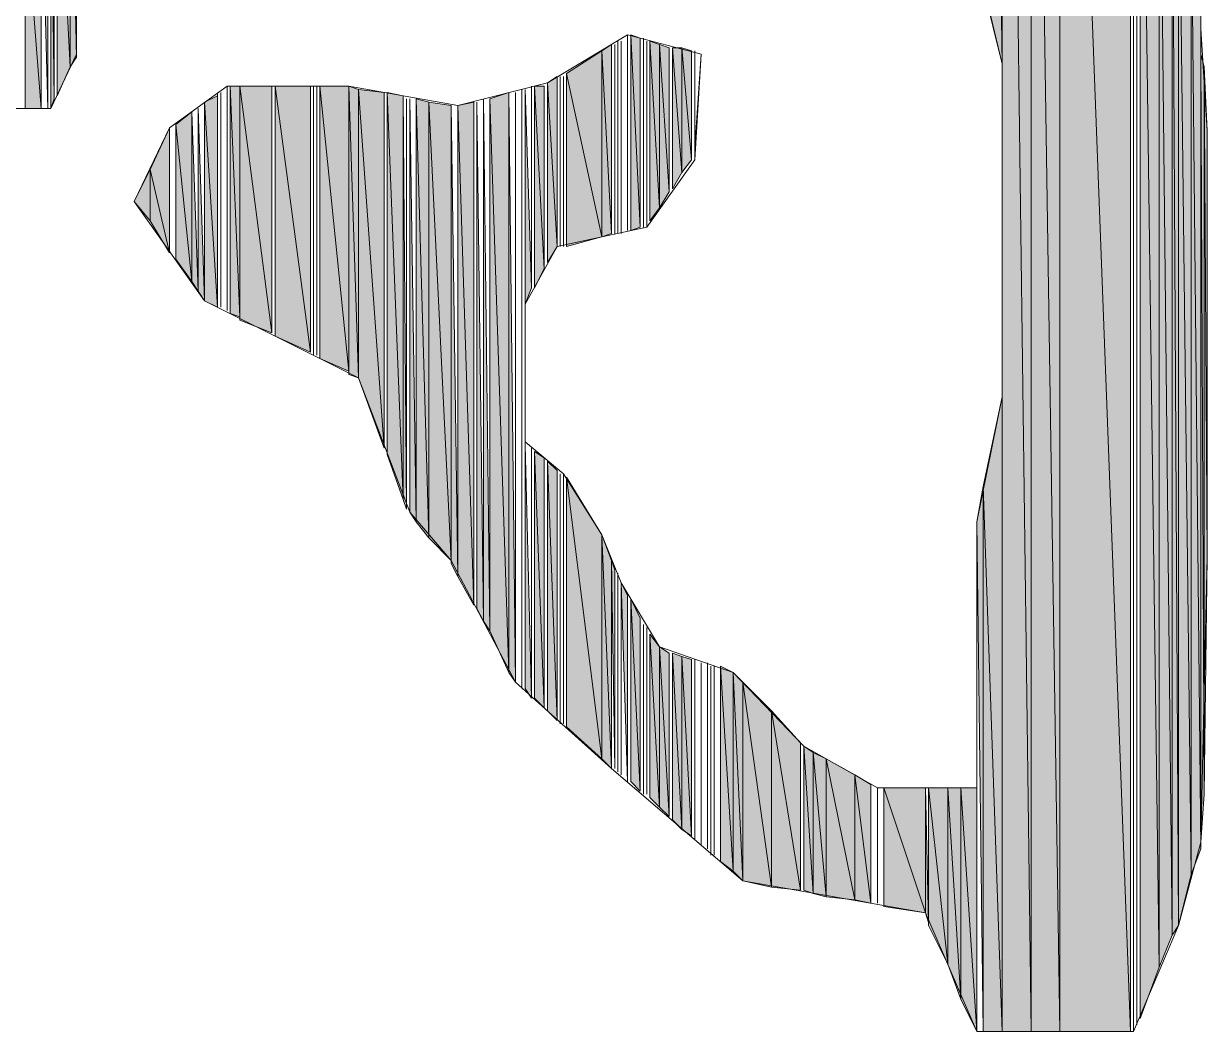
# Model space of a CAD drawing. Header units: millimetres. Extents: x -30643 to 86172, y -19411 to 63186.
# Drawn here: x 82655 to 82915, y 2357.6 to 2579 of the extents above; entities that cross this region are included whole.
import ezdxf

# ---------------------------------------------------------------- set-up
doc = ezdxf.new("R2010")
doc.units = ezdxf.units.MM

msp = doc.modelspace()

# ---------------------------------------------------------------- hatches: boundary and pattern name
h = msp.add_hatch(color=0)
h.dxf.hatch_style = 2
h.paths.add_polyline_path([(82865.78, 2587.04), (82870, 2570.15), (82865.78, 2850.22)])
h = msp.add_hatch(color=0)
h.dxf.hatch_style = 2
h.paths.add_polyline_path([(82870, 2570.15), (82870, 2850.22), (82865.78, 2850.22)])
h = msp.add_hatch(color=0)
h.dxf.hatch_style = 2
h.paths.add_polyline_path([(82870, 2357.64), (82876.33, 2357.64), (82870, 2850.22)])
h = msp.add_hatch(color=0)
h.dxf.hatch_style = 2
h.paths.add_polyline_path([(82876.33, 2357.64), (82876.33, 2850.22), (82870, 2850.22)])
h = msp.add_hatch(color=0)
h.dxf.hatch_style = 2
h.paths.add_polyline_path([(82876.33, 2357.64), (82882.66, 2357.64), (82876.33, 2770.7)])
h = msp.add_hatch(color=0)
h.dxf.hatch_style = 2
h.paths.add_polyline_path([(82882.66, 2357.64), (82882.66, 2768.59), (82876.33, 2770.7)])
h = msp.add_hatch(color=0)
h.dxf.hatch_style = 2
h.paths.add_polyline_path([(82882.66, 2357.64), (82898.14, 2357.64), (82882.66, 2768.59)])
h = msp.add_hatch(color=0)
h.dxf.hatch_style = 2
h.paths.add_polyline_path([(82898.14, 2357.64), (82898.14, 2762.96), (82882.66, 2768.59)])
h = msp.add_hatch(color=0)
h.dxf.hatch_style = 2
h.paths.add_polyline_path([(82900.26, 2360.46), (82904.48, 2371.72), (82900.26, 2684.85)])
h = msp.add_hatch(color=0)
h.dxf.hatch_style = 2
h.paths.add_polyline_path([(82904.48, 2371.72), (82904.48, 2684.85), (82900.26, 2684.85)])
h = msp.add_hatch(color=0)
h.dxf.hatch_style = 2
h.paths.add_polyline_path([(82904.48, 2371.72), (82907.29, 2378.75), (82904.48, 2648.26)])
h = msp.add_hatch(color=0)
h.dxf.hatch_style = 2
h.paths.add_polyline_path([(82907.29, 2378.75), (82907.29, 2633.49), (82904.48, 2648.26)])
h = msp.add_hatch(color=0)
h.dxf.hatch_style = 2
h.paths.add_polyline_path([(82666.63, 2571.56), (82666.63, 2639.11), (82665.23, 2634.89)])
h = msp.add_hatch(color=0)
h.dxf.hatch_style = 2
h.paths.add_polyline_path([(82665.23, 2569.45), (82665.23, 2634.89), (82662.41, 2625.04)])
h = msp.add_hatch(color=0)
h.dxf.hatch_style = 2
h.paths.add_polyline_path([(82665.23, 2569.45), (82666.63, 2571.56), (82665.23, 2634.89)])
h = msp.add_hatch(color=0)
h.dxf.hatch_style = 2
h.paths.add_polyline_path([(82907.29, 2378.75), (82908.7, 2380.86), (82907.29, 2633.49)])
h = msp.add_hatch(color=0)
h.dxf.hatch_style = 2
h.paths.add_polyline_path([(82908.7, 2380.86), (82908.7, 2629.26), (82907.29, 2633.49)])
h = msp.add_hatch(color=0)
h.dxf.hatch_style = 2
h.paths.add_polyline_path([(82908.7, 2380.86), (82911.51, 2392.12), (82908.7, 2629.26)])
h = msp.add_hatch(color=0)
h.dxf.hatch_style = 2
h.paths.add_polyline_path([(82911.51, 2392.12), (82911.51, 2611.67), (82908.7, 2629.26)])
h = msp.add_hatch(color=0)
h.dxf.hatch_style = 2
h.paths.add_polyline_path([(82661.71, 2562.41), (82661.71, 2624.34), (82661, 2620.82)])
h = msp.add_hatch(color=0)
h.dxf.hatch_style = 2
h.paths.add_polyline_path([(82662.41, 2563.12), (82665.23, 2569.45), (82662.41, 2625.04)])
h = msp.add_hatch(color=0)
h.dxf.hatch_style = 2
h.paths.add_polyline_path([(82660.3, 2560.3), (82660.3, 2619.41), (82658.89, 2615.89)])
h = msp.add_hatch(color=0)
h.dxf.hatch_style = 2
h.paths.add_polyline_path([(82661, 2560.3), (82661.71, 2562.41), (82661, 2620.82)])
h = msp.add_hatch(color=0)
h.dxf.hatch_style = 2
h.paths.add_polyline_path([(82658.89, 2560.3), (82658.89, 2615.89), (82655.38, 2605.34)])
h = msp.add_hatch(color=0)
h.dxf.hatch_style = 2
h.paths.add_polyline_path([(82911.51, 2392.12), (82913.63, 2397.75), (82911.51, 2611.67)])
h = msp.add_hatch(color=0)
h.dxf.hatch_style = 2
h.paths.add_polyline_path([(82913.63, 2397.75), (82913.63, 2602.52), (82911.51, 2611.67)])
h = msp.add_hatch(color=0)
h.dxf.hatch_style = 2
h.paths.add_polyline_path([(82655.38, 2560.3), (82658.89, 2560.3), (82655.38, 2605.34)])
h = msp.add_hatch(color=0)
h.dxf.hatch_style = 2
h.paths.add_polyline_path([(82913.63, 2399.16), (82913.63, 2572.27), (82913.63, 2577.89)])
h = msp.add_hatch(color=0)
h.dxf.hatch_style = 2
h.paths.add_polyline_path([(82784.15, 2532.86), (82784.15, 2574.38), (82782.04, 2572.97)])
h = msp.add_hatch(color=0)
h.dxf.hatch_style = 2
h.paths.add_polyline_path([(82788.37, 2533.56), (82790.48, 2534.27), (82788.37, 2576.49)])
h = msp.add_hatch(color=0)
h.dxf.hatch_style = 2
h.paths.add_polyline_path([(82790.48, 2534.27), (82790.48, 2575.78), (82788.37, 2576.49)])
h = msp.add_hatch(color=0)
h.dxf.hatch_style = 2
h.paths.add_polyline_path([(82792.59, 2535.67), (82794.7, 2538.49), (82792.59, 2575.08)])
h = msp.add_hatch(color=0)
h.dxf.hatch_style = 2
h.paths.add_polyline_path([(82794.7, 2538.49), (82794.7, 2574.38), (82792.59, 2575.08)])
h = msp.add_hatch(color=0)
h.dxf.hatch_style = 2
h.paths.add_polyline_path([(82794.7, 2538.49), (82796.81, 2542.01), (82794.7, 2574.38)])
h = msp.add_hatch(color=0)
h.dxf.hatch_style = 2
h.paths.add_polyline_path([(82796.81, 2542.01), (82796.81, 2573.67), (82794.7, 2574.38)])
h = msp.add_hatch(color=0)
h.dxf.hatch_style = 2
h.paths.add_polyline_path([(82782.04, 2532.16), (82782.04, 2572.97), (82774.3, 2568.04)])
h = msp.add_hatch(color=0)
h.dxf.hatch_style = 2
h.paths.add_polyline_path([(82782.04, 2532.16), (82784.15, 2532.86), (82782.04, 2572.97)])
h = msp.add_hatch(color=0)
h.dxf.hatch_style = 2
h.paths.add_polyline_path([(82797.52, 2542.71), (82799.63, 2546.23), (82797.52, 2573.67)])
h = msp.add_hatch(color=0)
h.dxf.hatch_style = 2
h.paths.add_polyline_path([(82799.63, 2546.23), (82799.63, 2573.67), (82797.52, 2573.67)])
h = msp.add_hatch(color=0)
h.dxf.hatch_style = 2
h.paths.add_polyline_path([(82799.63, 2546.23), (82801.74, 2549.04), (82799.63, 2573.67)])
h = msp.add_hatch(color=0)
h.dxf.hatch_style = 2
h.paths.add_polyline_path([(82801.74, 2549.04), (82801.74, 2572.97), (82799.63, 2573.67)])
h = msp.add_hatch(color=0)
h.dxf.hatch_style = 2
h.paths.add_polyline_path([(82802.44, 2549.04), (82802.44, 2551.86), (82802.44, 2572.97)])
h = msp.add_hatch(color=0)
h.dxf.hatch_style = 2
h.paths.add_polyline_path([(82913.63, 2399.16), (82914.33, 2409.72), (82913.63, 2572.27)])
h = msp.add_hatch(color=0)
h.dxf.hatch_style = 2
h.paths.add_polyline_path([(82914.33, 2409.72), (82914.33, 2569.45), (82913.63, 2572.27)])
h = msp.add_hatch(color=0)
h.dxf.hatch_style = 2
h.paths.add_polyline_path([(82914.33, 2409.72), (82915.03, 2461.79), (82914.33, 2569.45)])
h = msp.add_hatch(color=0)
h.dxf.hatch_style = 2
h.paths.add_polyline_path([(82915.03, 2461.79), (82915.03, 2555.38), (82914.33, 2569.45)])
h = msp.add_hatch(color=0)
h.dxf.hatch_style = 2
h.paths.add_polyline_path([(82772.19, 2530.04), (82772.19, 2567.34), (82770.07, 2565.93)])
h = msp.add_hatch(color=0)
h.dxf.hatch_style = 2
h.paths.add_polyline_path([(82774.3, 2530.04), (82782.04, 2532.16), (82774.3, 2568.04)])
h = msp.add_hatch(color=0)
h.dxf.hatch_style = 2
h.paths.add_polyline_path([(82700.41, 2515.27), (82702.52, 2514.56), (82700.41, 2565.23)])
h = msp.add_hatch(color=0)
h.dxf.hatch_style = 2
h.paths.add_polyline_path([(82702.52, 2514.56), (82702.52, 2565.23), (82700.41, 2565.23)])
h = msp.add_hatch(color=0)
h.dxf.hatch_style = 2
h.paths.add_polyline_path([(82702.52, 2513.86), (82709.56, 2511.05), (82702.52, 2565.23)])
h = msp.add_hatch(color=0)
h.dxf.hatch_style = 2
h.paths.add_polyline_path([(82709.56, 2511.05), (82709.56, 2565.23), (82702.52, 2565.23)])
h = msp.add_hatch(color=0)
h.dxf.hatch_style = 2
h.paths.add_polyline_path([(82710.26, 2510.34), (82718, 2506.82), (82710.26, 2565.23)])
h = msp.add_hatch(color=0)
h.dxf.hatch_style = 2
h.paths.add_polyline_path([(82718, 2506.82), (82718, 2565.23), (82710.26, 2565.23)])
h = msp.add_hatch(color=0)
h.dxf.hatch_style = 2
h.paths.add_polyline_path([(82720.11, 2505.42), (82726.45, 2502.6), (82720.11, 2565.23)])
h = msp.add_hatch(color=0)
h.dxf.hatch_style = 2
h.paths.add_polyline_path([(82726.45, 2502.6), (82726.45, 2565.23), (82720.11, 2565.23)])
h = msp.add_hatch(color=0)
h.dxf.hatch_style = 2
h.paths.add_polyline_path([(82726.45, 2501.9), (82728.56, 2501.19), (82726.45, 2565.23)])
h = msp.add_hatch(color=0)
h.dxf.hatch_style = 2
h.paths.add_polyline_path([(82728.56, 2501.19), (82728.56, 2564.52), (82726.45, 2565.23)])
h = msp.add_hatch(color=0)
h.dxf.hatch_style = 2
h.paths.add_polyline_path([(82728.56, 2501.19), (82734.19, 2485.71), (82728.56, 2564.52)])
h = msp.add_hatch(color=0)
h.dxf.hatch_style = 2
h.paths.add_polyline_path([(82734.19, 2485.71), (82734.19, 2563.82), (82728.56, 2564.52)])
h = msp.add_hatch(color=0)
h.dxf.hatch_style = 2
h.paths.add_polyline_path([(82734.89, 2484.31), (82738.41, 2474.45), (82734.89, 2563.82)])
h = msp.add_hatch(color=0)
h.dxf.hatch_style = 2
h.paths.add_polyline_path([(82738.41, 2474.45), (82738.41, 2563.12), (82734.89, 2563.82)])
h = msp.add_hatch(color=0)
h.dxf.hatch_style = 2
h.paths.add_polyline_path([(82761.63, 2436.46), (82761.63, 2563.82), (82757.41, 2562.41)])
h = msp.add_hatch(color=0)
h.dxf.hatch_style = 2
h.paths.add_polyline_path([(82761.63, 2436.46), (82763.04, 2434.34), (82761.63, 2563.82)])
h = msp.add_hatch(color=0)
h.dxf.hatch_style = 2
h.paths.add_polyline_path([(82765.15, 2517.38), (82766.56, 2520.9), (82765.15, 2564.52)])
h = msp.add_hatch(color=0)
h.dxf.hatch_style = 2
h.paths.add_polyline_path([(82767.26, 2520.9), (82769.37, 2525.12), (82767.26, 2565.23)])
h = msp.add_hatch(color=0)
h.dxf.hatch_style = 2
h.paths.add_polyline_path([(82769.37, 2525.12), (82769.37, 2565.23), (82767.26, 2565.23)])
h = msp.add_hatch(color=0)
h.dxf.hatch_style = 2
h.paths.add_polyline_path([(82770.07, 2526.53), (82772.19, 2530.04), (82770.07, 2565.93)])
h = msp.add_hatch(color=0)
h.dxf.hatch_style = 2
h.paths.add_polyline_path([(82697.6, 2516.67), (82697.6, 2563.12), (82694.78, 2561.71)])
h = msp.add_hatch(color=0)
h.dxf.hatch_style = 2
h.paths.add_polyline_path([(82694.78, 2518.08), (82697.6, 2516.67), (82694.78, 2561.71)])
h = msp.add_hatch(color=0)
h.dxf.hatch_style = 2
h.paths.add_polyline_path([(82738.41, 2474.45), (82739.11, 2472.34), (82738.41, 2563.12)])
h = msp.add_hatch(color=0)
h.dxf.hatch_style = 2
h.paths.add_polyline_path([(82739.82, 2471.64), (82741.22, 2469.53), (82739.82, 2562.41)])
h = msp.add_hatch(color=0)
h.dxf.hatch_style = 2
h.paths.add_polyline_path([(82741.22, 2469.53), (82744.04, 2466.01), (82741.22, 2562.41)])
h = msp.add_hatch(color=0)
h.dxf.hatch_style = 2
h.paths.add_polyline_path([(82744.04, 2466.01), (82744.04, 2561.71), (82741.22, 2562.41)])
h = msp.add_hatch(color=0)
h.dxf.hatch_style = 2
h.paths.add_polyline_path([(82744.04, 2466.01), (82748.96, 2461.08), (82744.04, 2561.71)])
h = msp.add_hatch(color=0)
h.dxf.hatch_style = 2
h.paths.add_polyline_path([(82748.96, 2461.08), (82748.96, 2561.01), (82744.04, 2561.71)])
h = msp.add_hatch(color=0)
h.dxf.hatch_style = 2
h.paths.add_polyline_path([(82753.89, 2451.23), (82753.89, 2561.71), (82750.37, 2561.01)])
h = msp.add_hatch(color=0)
h.dxf.hatch_style = 2
h.paths.add_polyline_path([(82754.59, 2450.53), (82756, 2447.71), (82754.59, 2561.71)])
h = msp.add_hatch(color=0)
h.dxf.hatch_style = 2
h.paths.add_polyline_path([(82756, 2447.71), (82757.41, 2445.6), (82756, 2562.41)])
h = msp.add_hatch(color=0)
h.dxf.hatch_style = 2
h.paths.add_polyline_path([(82757.41, 2445.6), (82761.63, 2436.46), (82757.41, 2562.41)])
h = msp.add_hatch(color=0)
h.dxf.hatch_style = 2
h.paths.add_polyline_path([(82691.97, 2522.3), (82691.97, 2559.6), (82688.45, 2556.78)])
h = msp.add_hatch(color=0)
h.dxf.hatch_style = 2
h.paths.add_polyline_path([(82691.97, 2522.3), (82693.37, 2520.19), (82691.97, 2559.6)])
h = msp.add_hatch(color=0)
h.dxf.hatch_style = 2
h.paths.add_polyline_path([(82693.37, 2520.19), (82694.78, 2518.08), (82693.37, 2560.3)])
h = msp.add_hatch(color=0)
h.dxf.hatch_style = 2
h.paths.add_polyline_path([(82748.96, 2460.38), (82750.37, 2457.57), (82748.96, 2561.01)])
h = msp.add_hatch(color=0)
h.dxf.hatch_style = 2
h.paths.add_polyline_path([(82750.37, 2457.57), (82753.89, 2451.23), (82750.37, 2561.01)])
h = msp.add_hatch(color=0)
h.dxf.hatch_style = 2
h.paths.add_polyline_path([(82687.04, 2528.64), (82687.04, 2556.08), (82682.82, 2546.93)])
h = msp.add_hatch(color=0)
h.dxf.hatch_style = 2
h.paths.add_polyline_path([(82688.45, 2527.23), (82691.97, 2522.3), (82688.45, 2556.78)])
h = msp.add_hatch(color=0)
h.dxf.hatch_style = 2
h.paths.add_polyline_path([(82682.82, 2535.67), (82682.82, 2546.93), (82679.3, 2539.9)])
h = msp.add_hatch(color=0)
h.dxf.hatch_style = 2
h.paths.add_polyline_path([(82682.82, 2535.67), (82687.04, 2528.64), (82682.82, 2546.93)])
h = msp.add_hatch(color=0)
h.dxf.hatch_style = 2
h.paths.add_polyline_path([(82870, 2357.64), (82870, 2496.97), (82865.78, 2477.27)])
h = msp.add_hatch(color=0)
h.dxf.hatch_style = 2
h.paths.add_polyline_path([(82765.15, 2432.94), (82766.56, 2430.83), (82765.15, 2486.42)])
h = msp.add_hatch(color=0)
h.dxf.hatch_style = 2
h.paths.add_polyline_path([(82767.26, 2430.83), (82769.37, 2428.71), (82767.26, 2485.01)])
h = msp.add_hatch(color=0)
h.dxf.hatch_style = 2
h.paths.add_polyline_path([(82769.37, 2428.71), (82769.37, 2483.6), (82767.26, 2485.01)])
h = msp.add_hatch(color=0)
h.dxf.hatch_style = 2
h.paths.add_polyline_path([(82770.07, 2428.01), (82772.19, 2425.9), (82770.07, 2482.9)])
h = msp.add_hatch(color=0)
h.dxf.hatch_style = 2
h.paths.add_polyline_path([(82772.19, 2425.9), (82772.19, 2480.79), (82770.07, 2482.9)])
h = msp.add_hatch(color=0)
h.dxf.hatch_style = 2
h.paths.add_polyline_path([(82774.3, 2424.49), (82782.04, 2417.46), (82774.3, 2479.38)])
h = msp.add_hatch(color=0)
h.dxf.hatch_style = 2
h.paths.add_polyline_path([(82782.04, 2417.46), (82782.04, 2466.71), (82774.3, 2479.38)])
h = msp.add_hatch(color=0)
h.dxf.hatch_style = 2
h.paths.add_polyline_path([(82865.78, 2357.64), (82865.78, 2477.27), (82864.37, 2469.53)])
h = msp.add_hatch(color=0)
h.dxf.hatch_style = 2
h.paths.add_polyline_path([(82865.78, 2357.64), (82870, 2357.64), (82865.78, 2477.27)])
h = msp.add_hatch(color=0)
h.dxf.hatch_style = 2
h.paths.add_polyline_path([(82782.04, 2417.46), (82784.15, 2415.34), (82782.04, 2466.71)])
h = msp.add_hatch(color=0)
h.dxf.hatch_style = 2
h.paths.add_polyline_path([(82784.15, 2415.34), (82784.15, 2461.08), (82782.04, 2466.71)])
h = msp.add_hatch(color=0)
h.dxf.hatch_style = 2
h.paths.add_polyline_path([(82784.85, 2415.34), (82784.85, 2458.97), (82784.15, 2461.08)])
h = msp.add_hatch(color=0)
h.dxf.hatch_style = 2
h.paths.add_polyline_path([(82787.67, 2412.53), (82787.67, 2453.34), (82786.26, 2456.16)])
h = msp.add_hatch(color=0)
h.dxf.hatch_style = 2
h.paths.add_polyline_path([(82788.37, 2412.53), (82790.48, 2410.42), (82788.37, 2452.64)])
h = msp.add_hatch(color=0)
h.dxf.hatch_style = 2
h.paths.add_polyline_path([(82790.48, 2410.42), (82790.48, 2448.42), (82788.37, 2452.64)])
h = msp.add_hatch(color=0)
h.dxf.hatch_style = 2
h.paths.add_polyline_path([(82792.59, 2409.01), (82794.7, 2406.9), (82792.59, 2444.9)])
h = msp.add_hatch(color=0)
h.dxf.hatch_style = 2
h.paths.add_polyline_path([(82794.7, 2406.9), (82794.7, 2442.08), (82792.59, 2444.9)])
h = msp.add_hatch(color=0)
h.dxf.hatch_style = 2
h.paths.add_polyline_path([(82794.7, 2406.9), (82796.81, 2404.79), (82794.7, 2442.08)])
h = msp.add_hatch(color=0)
h.dxf.hatch_style = 2
h.paths.add_polyline_path([(82796.81, 2404.79), (82796.81, 2440.68), (82794.7, 2442.08)])
h = msp.add_hatch(color=0)
h.dxf.hatch_style = 2
h.paths.add_polyline_path([(82797.52, 2404.09), (82799.63, 2401.98), (82797.52, 2440.68)])
h = msp.add_hatch(color=0)
h.dxf.hatch_style = 2
h.paths.add_polyline_path([(82799.63, 2401.98), (82799.63, 2439.97), (82797.52, 2440.68)])
h = msp.add_hatch(color=0)
h.dxf.hatch_style = 2
h.paths.add_polyline_path([(82799.63, 2401.98), (82801.74, 2400.57), (82799.63, 2439.97)])
h = msp.add_hatch(color=0)
h.dxf.hatch_style = 2
h.paths.add_polyline_path([(82801.74, 2400.57), (82801.74, 2439.27), (82799.63, 2439.97)])
h = msp.add_hatch(color=0)
h.dxf.hatch_style = 2
h.paths.add_polyline_path([(82808.07, 2394.94), (82810.89, 2392.83), (82808.07, 2437.86)])
h = msp.add_hatch(color=0)
h.dxf.hatch_style = 2
h.paths.add_polyline_path([(82810.89, 2392.83), (82810.89, 2436.46), (82808.07, 2437.86)])
h = msp.add_hatch(color=0)
h.dxf.hatch_style = 2
h.paths.add_polyline_path([(82810.89, 2392.83), (82813, 2390.72), (82810.89, 2436.46)])
h = msp.add_hatch(color=0)
h.dxf.hatch_style = 2
h.paths.add_polyline_path([(82813, 2390.72), (82813, 2434.34), (82810.89, 2436.46)])
h = msp.add_hatch(color=0)
h.dxf.hatch_style = 2
h.paths.add_polyline_path([(82813, 2390.72), (82819.33, 2389.31), (82813, 2434.34)])
h = msp.add_hatch(color=0)
h.dxf.hatch_style = 2
h.paths.add_polyline_path([(82819.33, 2389.31), (82819.33, 2428.01), (82813, 2434.34)])
h = msp.add_hatch(color=0)
h.dxf.hatch_style = 2
h.paths.add_polyline_path([(82819.33, 2389.31), (82825.67, 2388.61), (82819.33, 2428.01)])
h = msp.add_hatch(color=0)
h.dxf.hatch_style = 2
h.paths.add_polyline_path([(82825.67, 2388.61), (82825.67, 2420.97), (82819.33, 2428.01)])
h = msp.add_hatch(color=0)
h.dxf.hatch_style = 2
h.paths.add_polyline_path([(82826.37, 2388.61), (82828.48, 2387.9), (82826.37, 2420.27)])
h = msp.add_hatch(color=0)
h.dxf.hatch_style = 2
h.paths.add_polyline_path([(82828.48, 2387.9), (82828.48, 2418.86), (82826.37, 2420.27)])
h = msp.add_hatch(color=0)
h.dxf.hatch_style = 2
h.paths.add_polyline_path([(82828.48, 2387.9), (82831.29, 2387.2), (82828.48, 2418.86)])
h = msp.add_hatch(color=0)
h.dxf.hatch_style = 2
h.paths.add_polyline_path([(82831.29, 2387.2), (82831.29, 2417.46), (82828.48, 2418.86)])
h = msp.add_hatch(color=0)
h.dxf.hatch_style = 2
h.paths.add_polyline_path([(82831.29, 2387.2), (82837.63, 2386.49), (82831.29, 2417.46)])
h = msp.add_hatch(color=0)
h.dxf.hatch_style = 2
h.paths.add_polyline_path([(82837.63, 2386.49), (82837.63, 2413.94), (82831.29, 2417.46)])
h = msp.add_hatch(color=0)
h.dxf.hatch_style = 2
h.paths.add_polyline_path([(82837.63, 2386.49), (82841.15, 2385.79), (82837.63, 2413.94)])
h = msp.add_hatch(color=0)
h.dxf.hatch_style = 2
h.paths.add_polyline_path([(82841.15, 2385.79), (82841.15, 2411.83), (82837.63, 2413.94)])
h = msp.add_hatch(color=0)
h.dxf.hatch_style = 2
h.paths.add_polyline_path([(82843.96, 2385.09), (82853.11, 2383.68), (82843.96, 2411.12)])
h = msp.add_hatch(color=0)
h.dxf.hatch_style = 2
h.paths.add_polyline_path([(82853.11, 2383.68), (82853.11, 2411.12), (82843.96, 2411.12)])
h = msp.add_hatch(color=0)
h.dxf.hatch_style = 2
h.paths.add_polyline_path([(82853.11, 2383.68), (82853.81, 2381.57), (82853.11, 2411.12)])
h = msp.add_hatch(color=0)
h.dxf.hatch_style = 2
h.paths.add_polyline_path([(82853.81, 2380.86), (82858.03, 2372.42), (82853.81, 2411.12)])
h = msp.add_hatch(color=0)
h.dxf.hatch_style = 2
h.paths.add_polyline_path([(82858.03, 2372.42), (82858.03, 2411.12), (82853.81, 2411.12)])
h = msp.add_hatch(color=0)
h.dxf.hatch_style = 2
h.paths.add_polyline_path([(82858.03, 2372.42), (82860.85, 2364.68), (82858.03, 2411.12)])
h = msp.add_hatch(color=0)
h.dxf.hatch_style = 2
h.paths.add_polyline_path([(82860.85, 2364.68), (82860.85, 2411.12), (82858.03, 2411.12)])
h = msp.add_hatch(color=0)
h.dxf.hatch_style = 2
h.paths.add_polyline_path([(82860.85, 2364.68), (82864.37, 2357.64), (82860.85, 2411.12)])
h = msp.add_hatch(color=0)
h.dxf.hatch_style = 2
h.paths.add_polyline_path([(82864.37, 2357.64), (82864.37, 2411.12), (82860.85, 2411.12)])

# ---------------------------------------------------------------- linework, layer by layer
at = {"color": 0, "lineweight": 0}
for points in [[(82865.78, 2587.04), (82870, 2570.15), (82865.78, 2850.22)], [(82870, 2570.15), (82870, 2850.22), (82865.78, 2850.22)], [(82870, 2357.64), (82876.33, 2357.64), (82870, 2850.22)], [(82876.33, 2357.64), (82876.33, 2850.22), (82870, 2850.22)], [(82876.33, 2357.64), (82882.66, 2357.64), (82876.33, 2770.7)], [(82882.66, 2357.64), (82882.66, 2768.59), (82876.33, 2770.7)], [(82882.66, 2357.64), (82898.14, 2357.64), (82882.66, 2768.59)], [(82898.14, 2357.64), (82898.14, 2762.96), (82882.66, 2768.59)], [(82898.14, 2357.64), (82898.14, 2762.96)], [(82898.85, 2357.64), (82898.85, 2762.96)], [(82898.85, 2357.64), (82898.85, 2762.96)], [(82899.55, 2359.05), (82899.55, 2762.96)], [(82899.55, 2359.05), (82899.55, 2684.85)], [(82900.26, 2360.46), (82900.26, 2684.85)], [(82900.26, 2360.46), (82904.48, 2371.72), (82900.26, 2684.85)], [(82904.48, 2371.72), (82904.48, 2684.85), (82900.26, 2684.85)], [(82904.48, 2371.72), (82904.48, 2684.85)], [(82904.48, 2371.72), (82904.48, 2684.85)], [(82904.48, 2371.72), (82907.29, 2378.75), (82904.48, 2648.26)], [(82907.29, 2378.75), (82907.29, 2633.49), (82904.48, 2648.26)], [(82666.63, 2571.56), (82666.63, 2639.11), (82665.23, 2634.89)], [(82666.63, 2572.27), (82666.63, 2639.82)], [(82666.63, 2571.56), (82666.63, 2639.11)], [(82665.23, 2569.45), (82665.23, 2634.89), (82662.41, 2625.04)], [(82665.23, 2569.45), (82666.63, 2571.56), (82665.23, 2634.89)], [(82907.29, 2378.75), (82908.7, 2380.86), (82907.29, 2633.49)], [(82908.7, 2380.86), (82908.7, 2629.26), (82907.29, 2633.49)], [(82908.7, 2380.86), (82911.51, 2392.12), (82908.7, 2629.26)], [(82911.51, 2392.12), (82911.51, 2611.67), (82908.7, 2629.26)], [(82661.71, 2562.41), (82661.71, 2624.34), (82661, 2620.82)], [(82661.71, 2562.41), (82661.71, 2624.34)], [(82662.41, 2563.12), (82662.41, 2625.04)], [(82662.41, 2563.12), (82665.23, 2569.45), (82662.41, 2625.04)], [(82660.3, 2560.3), (82660.3, 2619.41), (82658.89, 2615.89)], [(82660.3, 2560.3), (82660.3, 2620.12)], [(82660.3, 2560.3), (82660.3, 2620.12)], [(82660.3, 2560.3), (82660.3, 2619.41)], [(82661, 2560.3), (82661, 2620.82)], [(82661, 2560.3), (82661.71, 2562.41), (82661, 2620.82)], [(82658.89, 2560.3), (82658.89, 2615.89), (82655.38, 2605.34)], [(82658.89, 2560.3), (82658.89, 2615.89)], [(82911.51, 2392.12), (82913.63, 2397.75), (82911.51, 2611.67)], [(82913.63, 2397.75), (82913.63, 2602.52), (82911.51, 2611.67)], [(82655.38, 2560.3), (82655.38, 2605.34)], [(82655.38, 2560.3), (82658.89, 2560.3), (82655.38, 2605.34)], [(82655.38, 2560.3), (82655.38, 2603.93)], [(82655.38, 2560.3), (82655.38, 2603.93)], [(82913.63, 2397.75), (82913.63, 2577.89)], [(82913.63, 2399.16), (82913.63, 2572.27), (82913.63, 2577.89)], [(82784.15, 2532.86), (82784.15, 2574.38), (82782.04, 2572.97)], [(82784.15, 2532.86), (82784.15, 2574.38)], [(82784.85, 2532.86), (82784.85, 2574.38)], [(82784.85, 2532.86), (82784.85, 2574.38)], [(82785.56, 2532.86), (82785.56, 2575.08)], [(82785.56, 2532.86), (82785.56, 2575.08)], [(82785.56, 2532.86), (82785.56, 2575.08)], [(82785.56, 2532.86), (82785.56, 2575.08)], [(82786.26, 2532.86), (82786.26, 2575.08)], [(82786.26, 2532.86), (82786.26, 2575.08)], [(82787.67, 2533.56), (82787.67, 2576.49)], [(82787.67, 2533.56), (82787.67, 2576.49)], [(82788.37, 2533.56), (82788.37, 2576.49)], [(82788.37, 2533.56), (82790.48, 2534.27), (82788.37, 2576.49)], [(82790.48, 2534.27), (82790.48, 2575.78), (82788.37, 2576.49)], [(82790.48, 2534.27), (82790.48, 2575.78)], [(82791.19, 2534.27), (82791.19, 2575.78)], [(82791.19, 2534.27), (82791.19, 2575.78)], [(82791.89, 2534.27), (82791.89, 2575.08)], [(82791.89, 2534.27), (82791.89, 2575.08)], [(82792.59, 2535.67), (82792.59, 2575.08)], [(82792.59, 2535.67), (82794.7, 2538.49), (82792.59, 2575.08)], [(82794.7, 2538.49), (82794.7, 2574.38), (82792.59, 2575.08)], [(82794.7, 2538.49), (82794.7, 2574.38)], [(82794.7, 2538.49), (82794.7, 2574.38)], [(82794.7, 2538.49), (82796.81, 2542.01), (82794.7, 2574.38)], [(82796.81, 2542.01), (82796.81, 2573.67), (82794.7, 2574.38)], [(82782.04, 2532.16), (82782.04, 2572.97), (82774.3, 2568.04)], [(82782.04, 2532.16), (82784.15, 2532.86), (82782.04, 2572.97)], [(82796.81, 2542.01), (82796.81, 2573.67)], [(82797.52, 2542.71), (82797.52, 2573.67)], [(82797.52, 2542.71), (82799.63, 2546.23), (82797.52, 2573.67)], [(82799.63, 2546.23), (82799.63, 2573.67), (82797.52, 2573.67)], [(82799.63, 2546.23), (82801.74, 2549.04), (82799.63, 2573.67)], [(82801.74, 2549.04), (82801.74, 2572.97), (82799.63, 2573.67)], [(82801.74, 2549.04), (82801.74, 2572.97)], [(82802.44, 2549.04), (82802.44, 2572.97)], [(82802.44, 2549.04), (82802.44, 2551.86), (82802.44, 2572.97)], [(82802.44, 2551.86), (82802.44, 2572.97)], [(82802.44, 2551.86), (82803.85, 2572.27)], [(82913.63, 2399.16), (82914.33, 2409.72), (82913.63, 2572.27)], [(82914.33, 2409.72), (82914.33, 2569.45), (82913.63, 2572.27)], [(82914.33, 2409.72), (82915.03, 2461.79), (82914.33, 2569.45)], [(82915.03, 2461.79), (82915.03, 2555.38), (82914.33, 2569.45)], [(82772.19, 2530.04), (82772.19, 2567.34), (82770.07, 2565.93)], [(82772.19, 2530.04), (82772.19, 2567.34)], [(82772.89, 2530.04), (82772.89, 2567.34)], [(82772.89, 2530.04), (82772.89, 2567.34)], [(82773.59, 2530.04), (82773.59, 2567.34)], [(82773.59, 2530.04), (82773.59, 2567.34)], [(82774.3, 2530.04), (82774.3, 2568.04)], [(82774.3, 2530.04), (82782.04, 2532.16), (82774.3, 2568.04)], [(82697.6, 2516.67), (82697.6, 2563.82)], [(82697.6, 2516.67), (82697.6, 2563.82)], [(82698.3, 2516.67), (82698.3, 2563.82)], [(82698.3, 2516.67), (82698.3, 2563.82)], [(82699.71, 2515.97), (82699.71, 2565.23)], [(82699.71, 2515.97), (82699.71, 2565.23)], [(82700.41, 2515.27), (82700.41, 2565.23)], [(82700.41, 2515.27), (82702.52, 2514.56), (82700.41, 2565.23)], [(82702.52, 2514.56), (82702.52, 2565.23), (82700.41, 2565.23)], [(82702.52, 2514.56), (82702.52, 2565.23)], [(82702.52, 2513.86), (82702.52, 2565.23)], [(82702.52, 2513.86), (82709.56, 2511.05), (82702.52, 2565.23)], [(82709.56, 2511.05), (82709.56, 2565.23), (82702.52, 2565.23)], [(82709.56, 2511.05), (82709.56, 2565.23)], [(82710.26, 2510.34), (82710.26, 2565.23)], [(82710.26, 2510.34), (82718, 2506.82), (82710.26, 2565.23)], [(82718, 2506.82), (82718, 2565.23), (82710.26, 2565.23)], [(82718, 2506.82), (82718, 2565.23)], [(82718.71, 2506.12), (82718.71, 2565.23)], [(82718.71, 2506.12), (82718.71, 2565.23)], [(82719.41, 2506.12), (82719.41, 2565.23)], [(82719.41, 2506.12), (82719.41, 2565.23)], [(82720.11, 2505.42), (82720.11, 2565.23)], [(82720.11, 2505.42), (82726.45, 2502.6), (82720.11, 2565.23)], [(82726.45, 2502.6), (82726.45, 2565.23), (82720.11, 2565.23)], [(82726.45, 2502.6), (82726.45, 2565.23)], [(82726.45, 2501.9), (82726.45, 2565.23)], [(82726.45, 2501.9), (82728.56, 2501.19), (82726.45, 2565.23)], [(82728.56, 2501.19), (82728.56, 2564.52), (82726.45, 2565.23)], [(82728.56, 2501.19), (82734.19, 2485.71), (82728.56, 2564.52)], [(82734.19, 2485.71), (82734.19, 2563.82), (82728.56, 2564.52)], [(82734.19, 2485.71), (82734.19, 2563.82)], [(82734.89, 2484.31), (82734.89, 2563.82)], [(82734.89, 2484.31), (82738.41, 2474.45), (82734.89, 2563.82)], [(82738.41, 2474.45), (82738.41, 2563.12), (82734.89, 2563.82)], [(82761.63, 2436.46), (82761.63, 2563.82), (82757.41, 2562.41)], [(82761.63, 2436.46), (82763.04, 2434.34), (82761.63, 2563.82)], [(82763.04, 2434.34), (82763.04, 2563.82)], [(82763.04, 2434.34), (82763.04, 2563.82)], [(82764.45, 2432.94), (82764.45, 2564.52)], [(82764.45, 2432.94), (82764.45, 2564.52)], [(82765.15, 2432.94), (82765.15, 2564.52)], [(82765.15, 2517.38), (82765.15, 2564.52)], [(82765.15, 2517.38), (82765.15, 2564.52)], [(82765.15, 2517.38), (82766.56, 2520.9), (82765.15, 2564.52)], [(82766.56, 2520.9), (82766.56, 2565.23)], [(82766.56, 2520.9), (82766.56, 2565.23)], [(82767.26, 2520.9), (82767.26, 2565.23)], [(82767.26, 2520.9), (82767.26, 2565.23)], [(82767.26, 2520.9), (82767.26, 2565.23)], [(82767.26, 2520.9), (82769.37, 2525.12), (82767.26, 2565.23)], [(82769.37, 2525.12), (82769.37, 2565.23), (82767.26, 2565.23)], [(82769.37, 2525.12), (82769.37, 2565.23)], [(82770.07, 2526.53), (82770.07, 2565.93)], [(82770.07, 2526.53), (82772.19, 2530.04), (82770.07, 2565.93)], [(82697.6, 2516.67), (82697.6, 2563.12), (82694.78, 2561.71)], [(82694.78, 2518.08), (82694.78, 2561.71)], [(82694.78, 2518.08), (82697.6, 2516.67), (82694.78, 2561.71)], [(82697.6, 2516.67), (82697.6, 2563.12)], [(82738.41, 2474.45), (82739.11, 2472.34), (82738.41, 2563.12)], [(82739.11, 2472.34), (82739.11, 2562.41)], [(82739.11, 2472.34), (82739.11, 2562.41)], [(82739.82, 2471.64), (82739.82, 2562.41)], [(82739.82, 2471.64), (82741.22, 2469.53), (82739.82, 2562.41)], [(82741.22, 2469.53), (82741.22, 2562.41)], [(82741.22, 2469.53), (82744.04, 2466.01), (82741.22, 2562.41)], [(82744.04, 2466.01), (82744.04, 2561.71), (82741.22, 2562.41)], [(82744.04, 2466.01), (82748.96, 2461.08), (82744.04, 2561.71)], [(82748.96, 2461.08), (82748.96, 2561.01), (82744.04, 2561.71)], [(82753.89, 2451.23), (82753.89, 2561.71), (82750.37, 2561.01)], [(82753.89, 2451.23), (82753.89, 2561.71)], [(82754.59, 2450.53), (82754.59, 2561.71)], [(82754.59, 2450.53), (82756, 2447.71), (82754.59, 2561.71)], [(82756, 2447.71), (82756, 2562.41)], [(82756, 2447.71), (82757.41, 2445.6), (82756, 2562.41)], [(82757.41, 2445.6), (82757.41, 2562.41)], [(82757.41, 2445.6), (82761.63, 2436.46), (82757.41, 2562.41)], [(82691.97, 2522.3), (82691.97, 2559.6), (82688.45, 2556.78)], [(82691.97, 2522.3), (82693.37, 2520.19), (82691.97, 2559.6)], [(82693.37, 2520.19), (82693.37, 2560.3)], [(82693.37, 2520.19), (82694.78, 2518.08), (82693.37, 2560.3)], [(82748.96, 2461.08), (82748.96, 2561.01)], [(82748.96, 2460.38), (82748.96, 2561.01)], [(82748.96, 2460.38), (82750.37, 2457.57), (82748.96, 2561.01)], [(82750.37, 2457.57), (82750.37, 2561.01)], [(82750.37, 2457.57), (82753.89, 2451.23), (82750.37, 2561.01)], [(82687.04, 2528.64), (82687.04, 2556.08), (82682.82, 2546.93)], [(82687.04, 2528.64), (82687.04, 2556.08)], [(82688.45, 2527.23), (82688.45, 2556.78)], [(82688.45, 2527.23), (82691.97, 2522.3), (82688.45, 2556.78)], [(82682.82, 2535.67), (82682.82, 2546.93), (82679.3, 2539.9)], [(82682.82, 2535.67), (82687.04, 2528.64), (82682.82, 2546.93)], [(82870, 2357.64), (82870, 2496.97), (82865.78, 2477.27)], [(82765.15, 2432.94), (82765.15, 2487.12)], [(82765.15, 2432.94), (82765.15, 2486.42)], [(82765.15, 2432.94), (82766.56, 2430.83), (82765.15, 2486.42)], [(82766.56, 2430.83), (82766.56, 2485.71)], [(82766.56, 2430.83), (82766.56, 2485.71)], [(82767.26, 2430.83), (82767.26, 2485.01)], [(82767.26, 2430.83), (82767.26, 2485.01)], [(82767.26, 2430.83), (82767.26, 2485.01)], [(82767.26, 2430.83), (82769.37, 2428.71), (82767.26, 2485.01)], [(82769.37, 2428.71), (82769.37, 2483.6), (82767.26, 2485.01)], [(82769.37, 2428.71), (82769.37, 2483.6)], [(82770.07, 2428.01), (82770.07, 2482.9)], [(82770.07, 2428.01), (82772.19, 2425.9), (82770.07, 2482.9)], [(82772.19, 2425.9), (82772.19, 2480.79), (82770.07, 2482.9)], [(82772.19, 2425.9), (82772.19, 2480.79)], [(82772.89, 2425.2), (82772.89, 2480.08)], [(82772.89, 2425.2), (82772.89, 2480.08)], [(82773.59, 2425.2), (82773.59, 2480.08)], [(82773.59, 2425.2), (82773.59, 2480.08)], [(82774.3, 2424.49), (82774.3, 2479.38)], [(82774.3, 2424.49), (82782.04, 2417.46), (82774.3, 2479.38)], [(82782.04, 2417.46), (82782.04, 2466.71), (82774.3, 2479.38)], [(82865.78, 2357.64), (82865.78, 2477.27), (82864.37, 2469.53)], [(82865.78, 2357.64), (82870, 2357.64), (82865.78, 2477.27)], [(82864.37, 2357.64), (82864.37, 2469.53)], [(82864.37, 2357.64), (82864.37, 2469.53)], [(82864.37, 2357.64), (82864.37, 2469.53)], [(82782.04, 2417.46), (82784.15, 2415.34), (82782.04, 2466.71)], [(82784.15, 2415.34), (82784.15, 2461.08), (82782.04, 2466.71)], [(82784.15, 2415.34), (82784.15, 2461.08)], [(82784.85, 2415.34), (82784.85, 2458.97), (82784.15, 2461.08)], [(82784.85, 2415.34), (82784.85, 2458.97)], [(82785.56, 2414.64), (82785.56, 2458.27)], [(82785.56, 2414.64), (82785.56, 2458.27)], [(82785.56, 2414.64), (82785.56, 2457.57)], [(82785.56, 2414.64), (82785.56, 2457.57)], [(82786.26, 2413.94), (82786.26, 2456.16)], [(82786.26, 2413.94), (82786.26, 2456.16)], [(82787.67, 2412.53), (82787.67, 2453.34), (82786.26, 2456.16)], [(82787.67, 2412.53), (82787.67, 2453.34)], [(82788.37, 2412.53), (82788.37, 2452.64)], [(82788.37, 2412.53), (82790.48, 2410.42), (82788.37, 2452.64)], [(82790.48, 2410.42), (82790.48, 2448.42), (82788.37, 2452.64)], [(82790.48, 2410.42), (82790.48, 2448.42)], [(82791.19, 2409.72), (82791.19, 2447.01)], [(82791.19, 2409.72), (82791.19, 2447.01)], [(82791.89, 2409.72), (82791.89, 2446.31)], [(82791.89, 2409.72), (82791.89, 2446.31)], [(82792.59, 2409.01), (82792.59, 2444.9)], [(82792.59, 2409.01), (82794.7, 2406.9), (82792.59, 2444.9)], [(82794.7, 2406.9), (82794.7, 2442.08), (82792.59, 2444.9)], [(82794.7, 2406.9), (82794.7, 2442.08)], [(82794.7, 2406.9), (82794.7, 2442.08)], [(82794.7, 2406.9), (82796.81, 2404.79), (82794.7, 2442.08)], [(82796.81, 2404.79), (82796.81, 2440.68), (82794.7, 2442.08)], [(82796.81, 2404.79), (82796.81, 2440.68)], [(82797.52, 2404.09), (82797.52, 2440.68)], [(82797.52, 2404.09), (82799.63, 2401.98), (82797.52, 2440.68)], [(82799.63, 2401.98), (82799.63, 2439.97), (82797.52, 2440.68)], [(82799.63, 2401.98), (82801.74, 2400.57), (82799.63, 2439.97)], [(82801.74, 2400.57), (82801.74, 2439.27), (82799.63, 2439.97)], [(82801.74, 2400.57), (82801.74, 2439.27)], [(82802.44, 2400.57), (82802.44, 2439.27)], [(82802.44, 2400.57), (82802.44, 2439.27)], [(82802.44, 2399.86), (82802.44, 2439.27)], [(82802.44, 2399.86), (82802.44, 2439.27)], [(82803.85, 2398.46), (82803.85, 2438.57)], [(82803.85, 2398.46), (82803.85, 2438.57)], [(82805.26, 2397.75), (82805.26, 2438.57)], [(82805.26, 2397.75), (82805.26, 2438.57)], [(82805.96, 2396.35), (82805.96, 2437.86)], [(82805.96, 2396.35), (82805.96, 2437.86)], [(82806.67, 2396.35), (82806.67, 2437.86)], [(82806.67, 2396.35), (82806.67, 2437.86)], [(82808.07, 2394.94), (82808.07, 2437.86)], [(82808.07, 2394.94), (82810.89, 2392.83), (82808.07, 2437.86)], [(82810.89, 2392.83), (82810.89, 2436.46), (82808.07, 2437.86)], [(82810.89, 2392.83), (82813, 2390.72), (82810.89, 2436.46)], [(82813, 2390.72), (82813, 2434.34), (82810.89, 2436.46)], [(82813, 2390.72), (82819.33, 2389.31), (82813, 2434.34)], [(82819.33, 2389.31), (82819.33, 2428.01), (82813, 2434.34)], [(82819.33, 2389.31), (82819.33, 2428.01)], [(82819.33, 2389.31), (82819.33, 2428.01)], [(82819.33, 2389.31), (82825.67, 2388.61), (82819.33, 2428.01)], [(82825.67, 2388.61), (82825.67, 2420.97), (82819.33, 2428.01)], [(82825.67, 2388.61), (82825.67, 2420.97)], [(82826.37, 2388.61), (82826.37, 2420.27)], [(82826.37, 2388.61), (82828.48, 2387.9), (82826.37, 2420.27)], [(82828.48, 2387.9), (82828.48, 2418.86), (82826.37, 2420.27)], [(82828.48, 2387.9), (82831.29, 2387.2), (82828.48, 2418.86)], [(82831.29, 2387.2), (82831.29, 2417.46), (82828.48, 2418.86)], [(82831.29, 2387.2), (82837.63, 2386.49), (82831.29, 2417.46)], [(82837.63, 2386.49), (82837.63, 2413.94), (82831.29, 2417.46)], [(82837.63, 2386.49), (82841.15, 2385.79), (82837.63, 2413.94)], [(82841.15, 2385.79), (82841.15, 2411.83), (82837.63, 2413.94)], [(82841.15, 2385.79), (82841.15, 2411.83)], [(82842.55, 2385.79), (82842.55, 2411.12)], [(82842.55, 2385.79), (82842.55, 2411.12)], [(82843.96, 2385.09), (82843.96, 2411.12)], [(82843.96, 2385.09), (82853.11, 2383.68), (82843.96, 2411.12)], [(82853.11, 2383.68), (82853.11, 2411.12), (82843.96, 2411.12)], [(82853.11, 2383.68), (82853.81, 2381.57), (82853.11, 2411.12)], [(82853.81, 2381.57), (82853.81, 2411.12)], [(82853.81, 2381.57), (82853.81, 2411.12)], [(82853.81, 2380.86), (82853.81, 2411.12)], [(82853.81, 2380.86), (82858.03, 2372.42), (82853.81, 2411.12)], [(82858.03, 2372.42), (82858.03, 2411.12), (82853.81, 2411.12)], [(82858.03, 2372.42), (82860.85, 2364.68), (82858.03, 2411.12)], [(82860.85, 2364.68), (82860.85, 2411.12), (82858.03, 2411.12)], [(82860.85, 2364.68), (82864.37, 2357.64), (82860.85, 2411.12)], [(82864.37, 2357.64), (82864.37, 2411.12), (82860.85, 2411.12)], [(82864.37, 2357.64), (82864.37, 2411.12)], [(82864.37, 2357.64), (82864.37, 2411.12)]]:
    msp.add_lwpolyline(points, close=True, dxfattribs=at)
for points in [[(82913.63, 2602.52), (82913.63, 2577.89), (82915.03, 2555.38), (82915.03, 2532.16), (82915.03, 2509.64), (82915.03, 2485.01), (82915.03, 2461.79), (82913.63, 2399.16), (82908.7, 2380.86), (82898.85, 2357.64), (82864.37, 2357.64), (82853.11, 2383.68), (82813, 2390.72), (82784.15, 2415.34), (82763.04, 2434.34), (82748.96, 2461.08), (82739.82, 2471.64), (82728.56, 2501.19), (82694.78, 2518.08), (82679.3, 2539.9), (82687.04, 2556.08), (82699.71, 2565.23), (82726.45, 2565.23), (82750.37, 2561.01), (82770.07, 2565.93), (82787.67, 2576.49), (82803.85, 2572.27), (82802.44, 2549.04), (82791.89, 2534.27), (82772.19, 2530.04), (82765.15, 2517.38), (82765.15, 2499.08), (82765.15, 2487.12), (82773.59, 2480.08), (82782.04, 2466.71), (82786.26, 2456.16), (82794.7, 2442.08), (82810.89, 2436.46), (82826.37, 2420.27), (82842.55, 2411.12), (82864.37, 2411.12), (82864.37, 2437.16), (82864.37, 2469.53), (82870, 2496.97), (82870, 2529.34), (82870, 2570.15), (82864.37, 2593.38)], [(82666.63, 2580.01), (82666.63, 2572.27), (82661, 2560.3), (82633.56, 2560.3)]]:
    msp.add_lwpolyline(points, dxfattribs=at)

doc.saveas('drawing.dxf')
